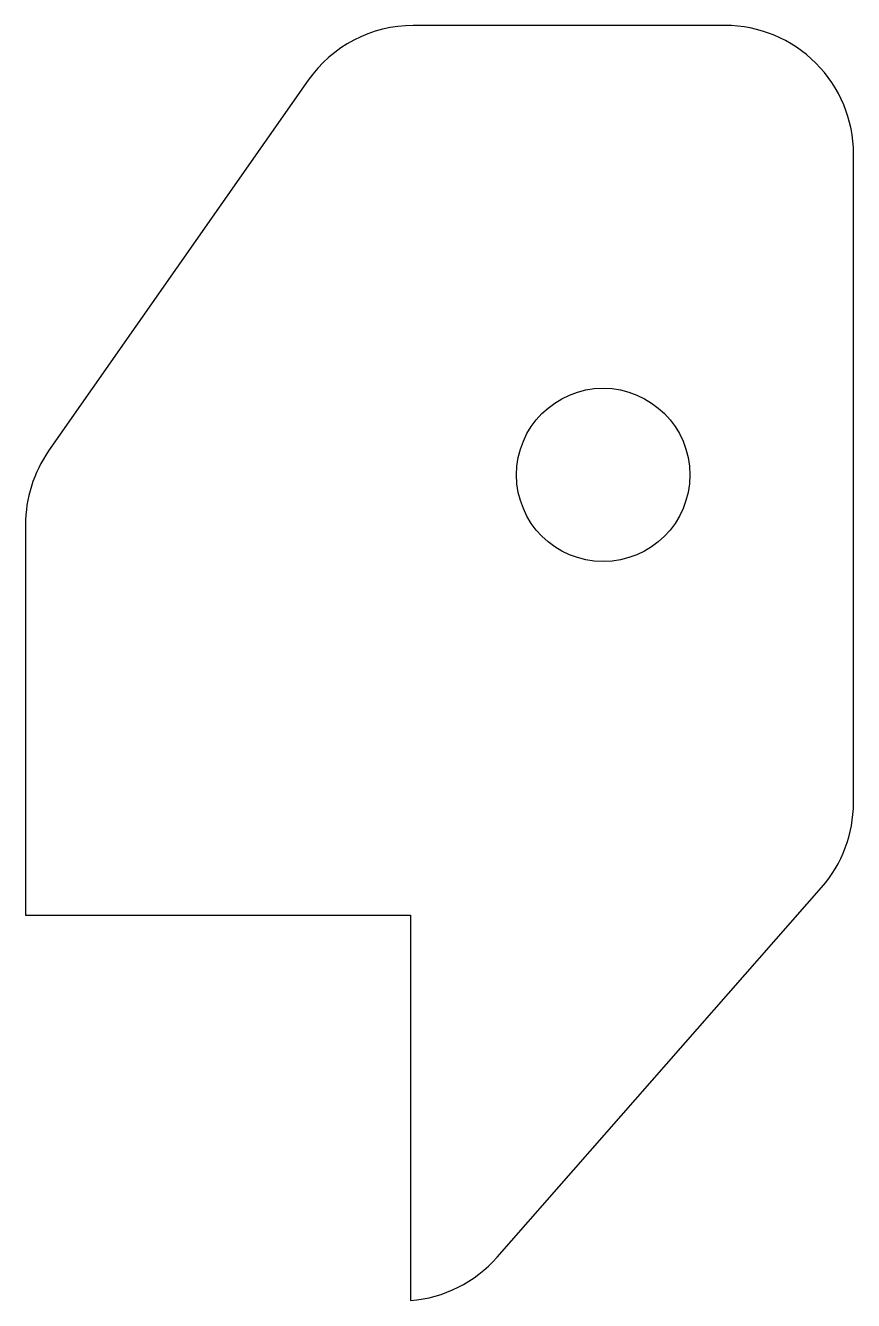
# Model space of a CAD drawing. Header units: millimetres. Extents: x -129 to 0, y -78 to 121.
import ezdxf

# ---------------------------------------------------------------- set-up
doc = ezdxf.new("R2010")
doc.units = ezdxf.units.MM

msp = doc.modelspace()

# ---------------------------------------------------------------- linework, layer by layer
msp.add_lwpolyline([(-69, -17.53), (-69, -77.53, 0.19559), (-55.52, -70.79), (-4.97, -13.19, 0.182073), (0, 0), (0, 101.07, 0.414214), (-20, 121.07), (-68.59, 121.07, 0.244763), (-84.97, 112.53), (-125.39, 54.79, 0.153852), (-129, 43.32), (-129, -17.53)], format="xyb", close=True)
msp.add_circle((-39, 51.07), 13.5)

doc.saveas('drawing.dxf')
